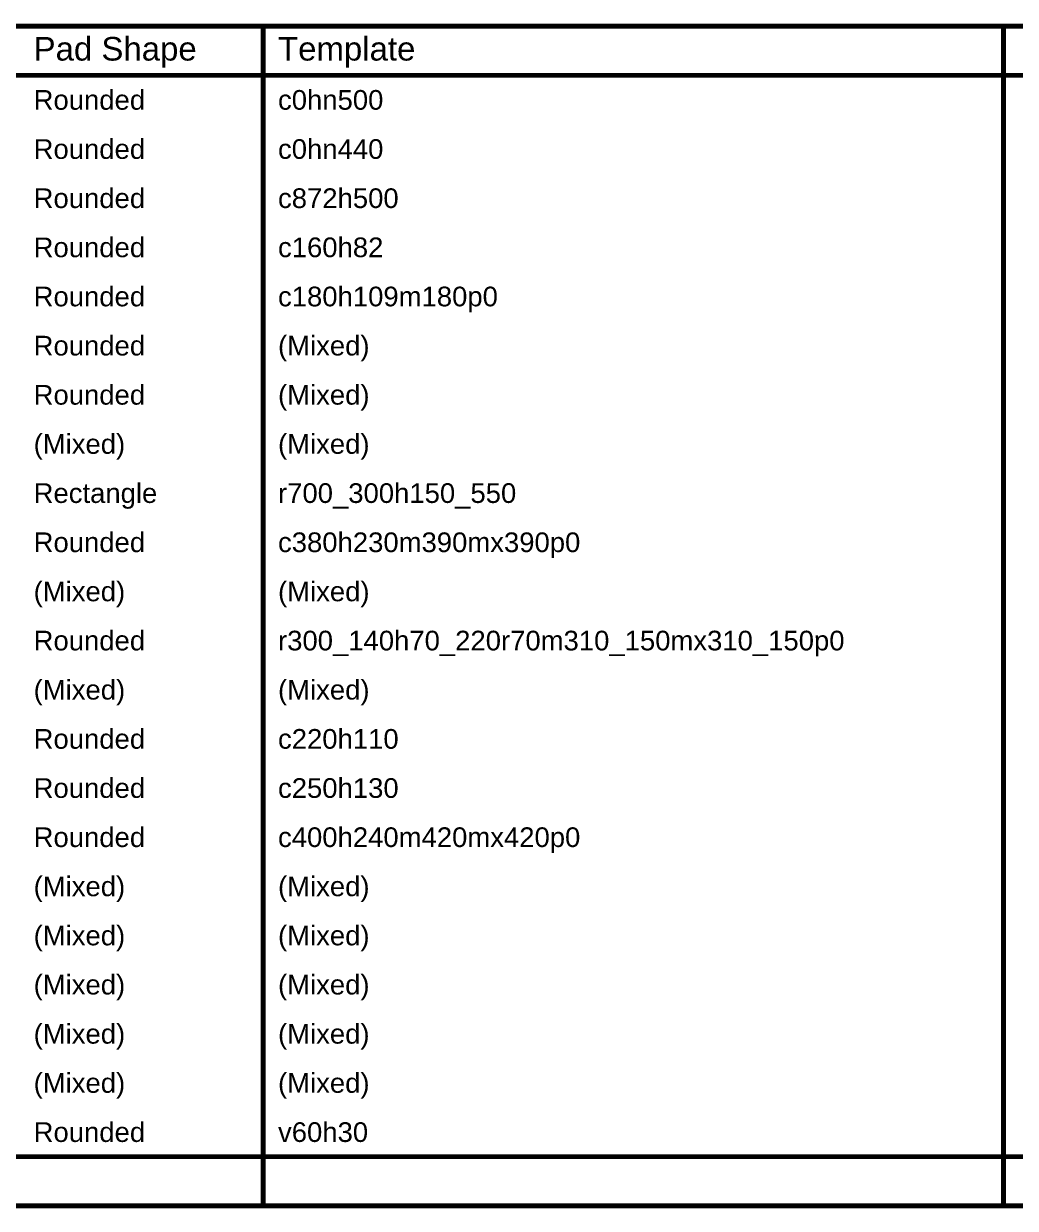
# Model space of a CAD drawing. Header units: inches. Extents: x 68 to 568, y 3 to 460.
# Drawn here: x 213.9 to 290.8, y 368.5 to 460.3 of the extents above; entities that cross this region are included whole.
import ezdxf

# ---------------------------------------------------------------- set-up
doc = ezdxf.new("R2010")
doc.units = ezdxf.units.IN
doc.layers.add('Drill Drawing', color=1, linetype='Continuous')
doc.styles.add('Arial', font='', dxfattribs={"height": 0.2})
doc.styles.get('Arial').set_extended_font_data('Arial')

msp = doc.modelspace()

# ---------------------------------------------------------------- linework, layer by layer
at = {"layer": 'Drill Drawing'}
for points in [[(69.278, 460.094, 0.381, 0.381, 0), (444.126, 460.094, 0.381, 0.381, 0)], [(232.48, 368.654, 0.381, 0.381, 0), (232.48, 460.094, 0.381, 0.381, 0)], [(289.866, 368.654, 0.381, 0.381, 0), (289.866, 460.094, 0.381, 0.381, 0)], [(69.278, 456.284, 0.381, 0.381, 0), (444.126, 456.284, 0.381, 0.381, 0)], [(69.278, 372.464, 0.381, 0.381, 0), (444.126, 372.464, 0.381, 0.381, 0)], [(69.278, 368.654, 0.381, 0.381, 0), (444.126, 368.654, 0.381, 0.381, 0)]]:
    msp.add_lwpolyline(points, format="xyseb", dxfattribs=at)
for points in [[(232.384, 460.094, 0.191, 0.191, 1), (232.575, 460.094, 0.191, 0.191, 1)], [(289.771, 460.094, 0.191, 0.191, 1), (289.961, 460.094, 0.191, 0.191, 1)], [(232.384, 368.654, 0.191, 0.191, 1), (232.575, 368.654, 0.191, 0.191, 1)], [(289.771, 368.654, 0.191, 0.191, 1), (289.961, 368.654, 0.191, 0.191, 1)]]:
    msp.add_lwpolyline(points, format="xyseb", close=True, dxfattribs=at)

# ---------------------------------------------------------------- texts
at = {"layer": 'Drill Drawing', "style": 'Arial'}
for s, height, p in [('Pad Shape', 1.8288, (214.679, 457.427)), ('Template', 1.8288, (233.623, 457.427)), ('Rounded', 1.524, (214.679, 453.617)), ('c0hn500', 1.524, (233.623, 453.617)), ('Rounded', 1.524, (214.679, 449.807)), ('c0hn440', 1.524, (233.623, 449.807)), ('Rounded', 1.524, (214.679, 445.997)), ('c872h500', 1.524, (233.623, 445.997)), ('Rounded', 1.524, (214.679, 442.187)), ('c160h82', 1.524, (233.623, 442.187)), ('Rounded', 1.524, (214.679, 438.377)), ('c180h109m180p0', 1.524, (233.623, 438.377)), ('Rounded', 1.524, (214.679, 434.567)), ('(Mixed)', 1.524, (233.623, 434.567)), ('Rounded', 1.524, (214.679, 430.757)), ('(Mixed)', 1.524, (233.623, 430.757)), ('(Mixed)', 1.524, (214.679, 426.947)), ('(Mixed)', 1.524, (233.623, 426.947)), ('Rectangle', 1.524, (214.679, 423.137)), ('r700_300h150_550', 1.524, (233.623, 423.137)), ('Rounded', 1.524, (214.679, 419.327)), ('c380h230m390mx390p0', 1.524, (233.623, 419.327)), ('(Mixed)', 1.524, (214.679, 415.517)), ('(Mixed)', 1.524, (233.623, 415.517)), ('Rounded', 1.524, (214.679, 411.707)), ('r300_140h70_220r70m310_150mx310_150p0', 1.524, (233.623, 411.707)), ('(Mixed)', 1.524, (214.679, 407.897)), ('(Mixed)', 1.524, (233.623, 407.897)), ('Rounded', 1.524, (214.679, 404.087)), ('c220h110', 1.524, (233.623, 404.087)), ('Rounded', 1.524, (214.679, 400.277)), ('c250h130', 1.524, (233.623, 400.277)), ('Rounded', 1.524, (214.679, 396.467)), ('c400h240m420mx420p0', 1.524, (233.623, 396.467)), ('(Mixed)', 1.524, (214.679, 392.657)), ('(Mixed)', 1.524, (233.623, 392.657)), ('(Mixed)', 1.524, (214.679, 388.847)), ('(Mixed)', 1.524, (233.623, 388.847)), ('(Mixed)', 1.524, (214.679, 385.037)), ('(Mixed)', 1.524, (233.623, 385.037)), ('(Mixed)', 1.524, (214.679, 381.227)), ('(Mixed)', 1.524, (233.623, 381.227)), ('(Mixed)', 1.524, (214.679, 377.417)), ('(Mixed)', 1.524, (233.623, 377.417)), ('Rounded', 1.524, (214.679, 373.607)), ('v60h30', 1.524, (233.623, 373.607))]:
    msp.add_text(s, height=height, dxfattribs=at).set_placement(p)

doc.saveas('drawing.dxf')
